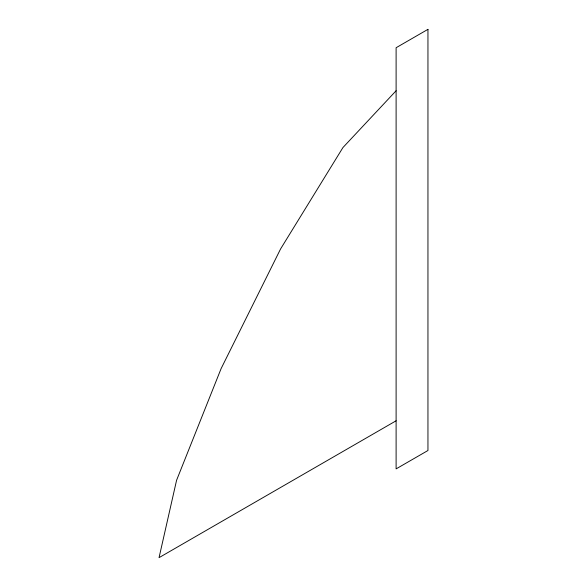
<?xml version="1.0" encoding="UTF-8"?>
<svg xmlns="http://www.w3.org/2000/svg" width="587" height="587" viewBox="0 0 587 587"><rect width="100%" height="100%" fill="white"/><g stroke="black" fill="none" stroke-linecap="round" stroke-linejoin="round"><path stroke-width="0.88" d="M396.108 90.758L342.94 147.55L280.586 248.932L221.108 368.607L176.577 480.276L159.048 557.65L396.108 420.784M427.952 29.35L396.108 47.73L396.108 468.888L427.952 450.508L427.952 29.35"/></g></svg>
